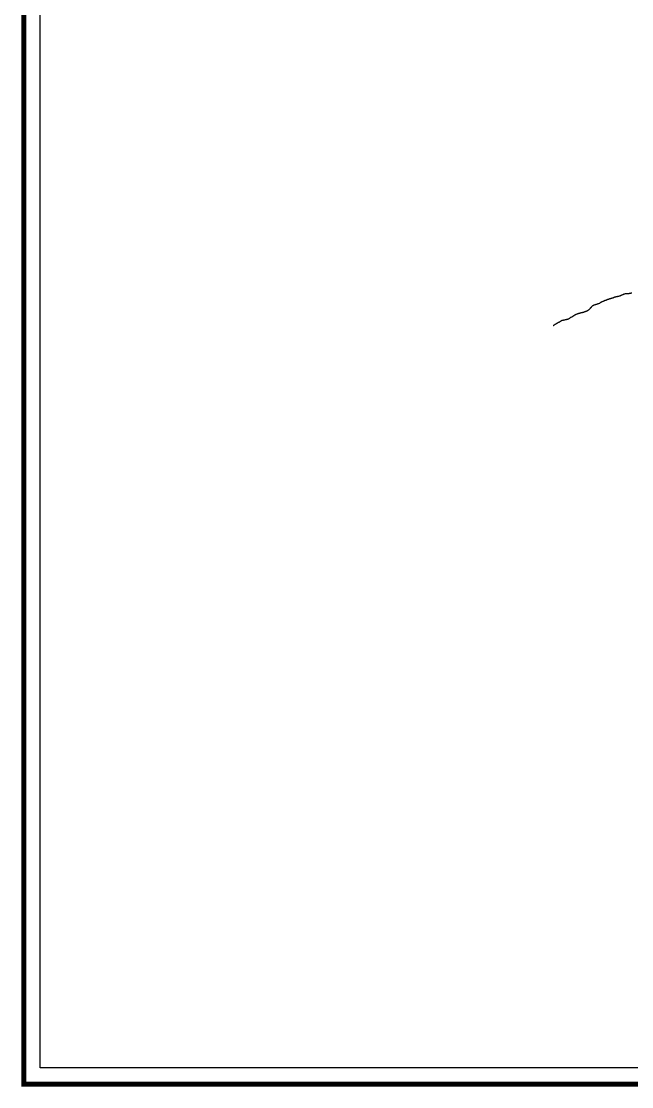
# Model space of a CAD drawing. Header units: millimetres. Extents: x 1745962 to 1749233, y 4525379 to 4529927.
# Drawn here: x 1745962 to 1746335, y 4525379 to 4526030 of the extents above; entities that cross this region are included whole.
import ezdxf

# ---------------------------------------------------------------- set-up
doc = ezdxf.new("R2010")
doc.units = ezdxf.units.MM
doc.header["$LTSCALE"] = 10
doc.header["$MEASUREMENT"] = 0
doc.layers.add('LEGEND', color=7, linetype='Continuous')
doc.layers.add('WATER', color=5, linetype='Continuous')

msp = doc.modelspace()

# ---------------------------------------------------------------- linework, layer by layer
at = {"layer": 'LEGEND'}
for p, q in [((1745973.94, 4525390.05), (1745973.94, 4529869.67)), ((1749203.08, 4525390.34), (1745973.94, 4525390.05))]:
    msp.add_line(p, q, dxfattribs=at)
at = {"layer": 'LEGEND', "const_width": 3}
msp.add_lwpolyline([(1749213.08, 4525380.34), (1745963.94, 4525380.05), (1745963.94, 4529879.67), (1749213.39, 4529879.66)], close=True, dxfattribs=at)
at = {"layer": 'WATER'}
for points in [[(1746287.4, 4525843.93), (1746287.52, 4525844), (1746287.73, 4525844.13), (1746287.95, 4525844.26), (1746288.16, 4525844.39), (1746288.38, 4525844.52), (1746288.59, 4525844.65), (1746288.81, 4525844.78), (1746289.02, 4525844.9), (1746289.25, 4525845.02), (1746289.46, 4525845.14), (1746289.68, 4525845.26), (1746289.9, 4525845.38), (1746290.12, 4525845.5), (1746290.34, 4525845.63), (1746290.55, 4525845.75), (1746290.76, 4525845.89), (1746290.98, 4525846.01), (1746291.2, 4525846.14), (1746291.41, 4525846.26), (1746291.63, 4525846.39), (1746291.85, 4525846.51), (1746292.07, 4525846.64), (1746292.28, 4525846.77), (1746292.49, 4525846.89), (1746292.72, 4525847.02), (1746292.93, 4525847.14), (1746293.15, 4525847.22), (1746293.41, 4525847.23), (1746293.65, 4525847.27), (1746293.9, 4525847.31), (1746294.15, 4525847.35), (1746294.39, 4525847.4), (1746294.64, 4525847.44), (1746294.88, 4525847.5), (1746295.12, 4525847.56), (1746295.37, 4525847.62), (1746295.61, 4525847.67), (1746295.86, 4525847.72), (1746296.1, 4525847.78), (1746296.34, 4525847.84), (1746296.58, 4525847.9), (1746296.83, 4525847.98), (1746297.05, 4525848.07), (1746297.28, 4525848.19), (1746297.49, 4525848.32), (1746297.68, 4525848.47), (1746297.89, 4525848.63), (1746298.09, 4525848.77), (1746298.29, 4525848.92), (1746298.5, 4525849.05), (1746298.72, 4525849.18), (1746298.93, 4525849.31), (1746299.15, 4525849.43), (1746299.37, 4525849.56), (1746299.58, 4525849.68), (1746299.79, 4525849.81), (1746300.01, 4525849.94), (1746300.22, 4525850.07), (1746300.43, 4525850.2), (1746300.63, 4525850.35), (1746300.85, 4525850.48), (1746301.06, 4525850.6), (1746301.29, 4525850.71), (1746301.52, 4525850.82), (1746301.75, 4525850.92), (1746301.98, 4525851.01), (1746302.22, 4525851.1), (1746302.45, 4525851.19), (1746302.69, 4525851.27), (1746302.92, 4525851.36), (1746303.15, 4525851.43), (1746303.4, 4525851.5), (1746303.64, 4525851.56), (1746303.87, 4525851.63), (1746304.12, 4525851.69), (1746304.37, 4525851.73), (1746304.61, 4525851.78), (1746304.85, 4525851.85), (1746305.1, 4525851.9), (1746305.35, 4525851.95), (1746305.58, 4525852.01), (1746305.83, 4525852.07), (1746306.07, 4525852.13), (1746306.31, 4525852.21), (1746306.54, 4525852.29), (1746306.78, 4525852.39), (1746307.01, 4525852.48), (1746307.25, 4525852.57), (1746307.47, 4525852.67), (1746307.7, 4525852.76), (1746307.94, 4525852.86), (1746308.17, 4525852.95), (1746308.39, 4525853.05), (1746308.62, 4525853.16), (1746308.84, 4525853.28), (1746309.06, 4525853.41), (1746309.26, 4525853.56), (1746309.45, 4525853.71), (1746309.63, 4525853.88), (1746309.81, 4525854.07), (1746309.97, 4525854.26), (1746310.14, 4525854.43), (1746310.3, 4525854.64), (1746310.45, 4525854.83), (1746310.6, 4525855.02), (1746310.77, 4525855.21), (1746310.93, 4525855.42), (1746311.08, 4525855.61), (1746311.24, 4525855.8), (1746311.41, 4525855.99), (1746311.61, 4525856.13), (1746311.83, 4525856.24), (1746312.06, 4525856.34), (1746312.29, 4525856.44), (1746312.52, 4525856.53), (1746312.76, 4525856.63), (1746313, 4525856.69), (1746313.24, 4525856.76), (1746313.47, 4525856.83), (1746313.71, 4525856.91), (1746313.95, 4525856.99), (1746314.19, 4525857.06), (1746314.43, 4525857.13), (1746314.67, 4525857.21), (1746314.91, 4525857.29), (1746315.14, 4525857.36), (1746315.38, 4525857.45), (1746315.62, 4525857.54), (1746315.84, 4525857.64), (1746316.11, 4525857.84)], [(1746316.11, 4525857.84), (1746316.3, 4525857.99), (1746316.53, 4525858.11), (1746316.74, 4525858.22), (1746316.96, 4525858.34), (1746317.19, 4525858.46), (1746317.42, 4525858.55), (1746317.65, 4525858.65), (1746317.88, 4525858.74), (1746318.1, 4525858.84), (1746318.34, 4525858.93), (1746318.57, 4525859.03), (1746318.8, 4525859.13), (1746319.04, 4525859.21), (1746319.26, 4525859.31), (1746319.49, 4525859.4), (1746319.73, 4525859.51), (1746319.95, 4525859.62), (1746320.18, 4525859.7), (1746320.42, 4525859.79), (1746320.65, 4525859.87), (1746320.89, 4525859.96), (1746321.13, 4525860.04), (1746321.36, 4525860.12), (1746321.59, 4525860.2), (1746321.84, 4525860.27), (1746322.08, 4525860.34), (1746322.32, 4525860.41), (1746322.56, 4525860.48), (1746322.79, 4525860.56), (1746323.04, 4525860.63), (1746323.28, 4525860.7), (1746323.51, 4525860.77), (1746323.76, 4525860.86), (1746323.99, 4525860.93), (1746324.22, 4525861.03), (1746324.45, 4525861.11), (1746324.69, 4525861.19), (1746324.93, 4525861.28), (1746325.17, 4525861.35), (1746325.4, 4525861.43), (1746325.64, 4525861.52), (1746325.88, 4525861.59), (1746326.11, 4525861.64), (1746326.37, 4525861.69), (1746326.62, 4525861.74), (1746326.86, 4525861.79), (1746327.1, 4525861.83), (1746327.35, 4525861.88), (1746327.6, 4525861.93), (1746327.84, 4525861.97), (1746328.08, 4525862.04), (1746328.32, 4525862.11), (1746328.55, 4525862.2), (1746328.78, 4525862.3), (1746329, 4525862.42), (1746329.22, 4525862.54), (1746329.45, 4525862.64), (1746329.67, 4525862.75), (1746329.9, 4525862.85), (1746330.14, 4525862.96), (1746330.36, 4525863.06), (1746330.59, 4525863.16), (1746330.82, 4525863.25), (1746331.07, 4525863.32), (1746331.3, 4525863.38), (1746331.54, 4525863.44), (1746331.79, 4525863.48), (1746332.04, 4525863.51), (1746332.29, 4525863.51), (1746332.54, 4525863.5), (1746332.79, 4525863.49), (1746333.04, 4525863.5), (1746333.29, 4525863.53), (1746333.54, 4525863.56), (1746333.79, 4525863.58), (1746334.03, 4525863.62), (1746334.28, 4525863.66), (1746334.53, 4525863.71), (1746334.77, 4525863.75), (1746335.02, 4525863.8), (1746335.25, 4525863.88), (1746335.49, 4525863.98)]]:
    msp.add_lwpolyline(points, dxfattribs=at)

doc.saveas('drawing.dxf')
